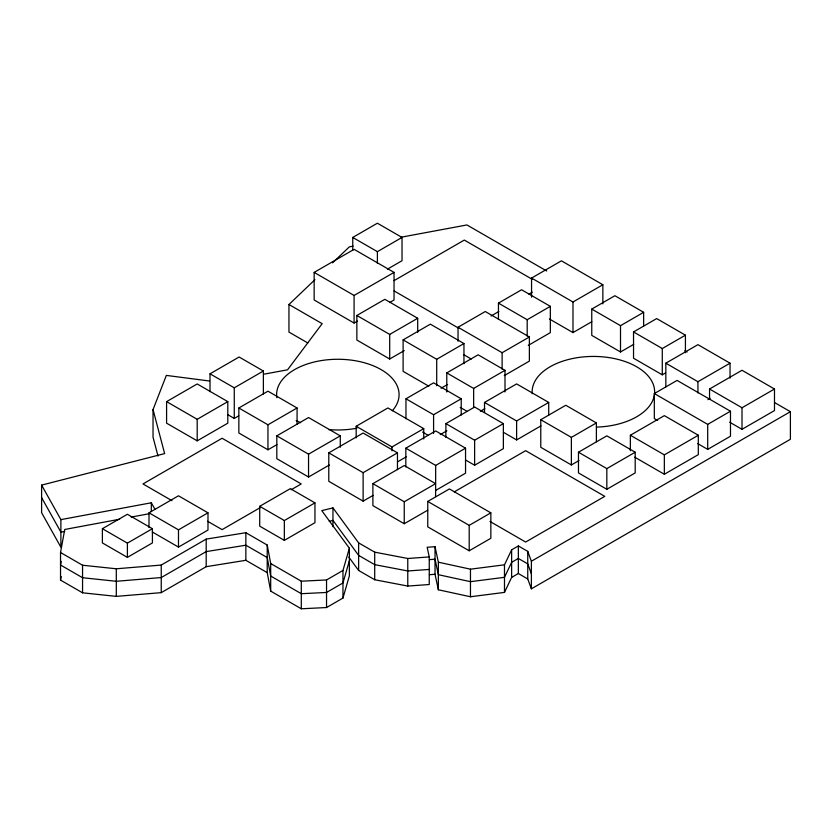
<?xml version="1.0" encoding="UTF-8"?>
<svg xmlns="http://www.w3.org/2000/svg" width="832" height="832" viewBox="0 0 832 832"><rect width="100%" height="100%" fill="white"/><g stroke="black" fill="none" stroke-linecap="round" stroke-linejoin="round"><path stroke-width="1.25" d="M348.816 557.086L358.634 570.461L374.702 579.738L407.774 586.061L429.25 584.522L429.25 556.941L407.774 558.48L374.702 552.157L358.634 542.88L332.956 507.894L321.776 510.63L349.378 548.226L349.378 575.806L342.961 598.062L326.539 607.537L301.298 608.785L270.691 591.115L267.218 572.634L245.856 560.3L206.19 566.686L161.242 592.644L116.303 596.378L82.555 592.81L60.528 580.091L60.528 552.51L64.74 529.474L119.642 519.241M61.194 561.371L60.528 565.011L82.555 577.72L116.303 581.287L161.242 577.554L206.19 551.606L245.856 545.21L267.218 557.544L270.691 576.025L301.298 593.705L326.539 592.457L342.961 582.972L349.378 560.726M60.528 580.091L61.194 576.462M342.961 598.062L342.961 570.471L349.378 548.226M158.007 456.04L153.036 437.185L153.036 409.604L166.338 375.409L209.487 381.004M429.25 556.941L427.18 547.269L435.032 546.707L435.032 574.298L438.36 589.784L470.465 596.762L504.483 592.394L504.483 564.814L511.628 549.827L518.346 545.948L527.748 551.377L531.388 561.236L531.388 588.817L790.4 439.286L790.4 411.694L774.675 402.615M504.483 592.394L511.628 577.408L511.628 549.827M307.778 342.95L288.954 332.082L288.954 304.502L314.954 279.677M332.602 262.829L349.326 246.865L353.111 246.158M352.758 250.37L352.758 237.442L377.395 223.215L402.033 237.442L402.033 260.707L387.473 269.121M357.427 321.121L354.089 323.034L314.153 299.978L314.153 272.397L354.089 249.34L394.035 272.397L394.035 299.978L389.594 302.546M352.758 237.442L377.395 251.659L402.033 237.442M210.007 391.674L210.007 373.818L239.117 357.011L263.38 371.02L263.38 393.973M166.587 401.627L197.194 383.958L227.802 401.627L227.802 423.176L197.194 440.846L166.587 423.176L166.587 401.627L197.194 419.297L227.802 401.627M314.153 272.397L354.089 295.454L394.035 272.397M394.077 280.613L464.298 240.074L532.282 279.323M404.258 350.605L389.698 359.008L356.855 340.038L356.855 315.474L384.852 299.312L417.695 318.271L417.695 332.498M210.007 373.818L234.27 387.826L263.38 371.02M276.921 444.631L267.956 449.8L238.846 432.994L238.846 407.992L267.956 391.186L297.076 407.992L297.076 424.237M227.656 414.606L234.27 418.434L238.742 415.844M356.855 315.474L389.698 334.433L417.695 318.271M428.865 386.225L403.114 371.353L403.114 339.893L430.362 324.158L463.954 343.554L463.954 363.688M238.846 407.992L267.956 424.798L297.076 407.992M531.554 297.201L531.554 278.065L561.423 260.832L602.857 284.752L602.857 303.878M102.388 528.705L127.4 514.27L152.412 528.705L152.412 542.922L127.4 557.367L102.388 542.922L102.388 528.705L127.4 543.14L152.412 528.705M498.451 319.394L498.451 303.118L521.591 289.765L550.337 306.353L550.337 332.644L528.289 345.374M458.037 341.234L458.037 327.257L485.285 311.522L529.37 336.981L529.37 361.119L504.306 375.586M329.337 465.015L308.547 477.017L276.817 458.692L276.817 435.854L308.547 417.539L340.278 435.854L340.278 447.273M149.001 527.602L149.001 512.824L178.485 495.799L207.979 512.824L207.979 530.067L178.485 547.092L152.277 531.96M491.046 316.004L498.846 311.49M528.934 294.122L532.282 292.188M403.114 339.893L436.706 359.289L463.954 343.554M498.451 303.118L527.186 319.717L550.337 306.353M446.774 391.997L446.774 372.913L478.13 354.806L505.003 370.323L505.003 391.955M356.179 437.902L356.179 426.265L387.91 407.95L423.738 428.636L423.738 438.984M276.817 435.854L308.547 454.168L340.278 435.854M531.554 278.065L572.988 301.995L602.857 284.752M149.001 512.824L178.485 529.849L207.979 512.824M405.964 418.756L405.964 398.798L433.586 382.845L461.209 398.798L461.209 415.012M458.037 327.257L502.122 352.716L529.37 336.981M373.1 495.373L363.126 501.134L328.786 481.302L328.786 452.858L363.126 433.035L397.467 452.858L397.467 469.664M441.064 388.232L447.606 384.457M633.724 344.334L620.506 351.967L591.76 335.379L591.76 309.078L614.9 295.724L643.646 312.312L643.646 326.092M259.709 506.314L290.326 488.644L314.954 502.871L314.954 522.694L284.346 540.363L259.709 526.146L259.709 506.314L284.346 520.541L314.954 502.871M260 507.759L222.102 529.63L207.615 521.269M291.21 489.736L301.236 483.943L222.102 438.256L142.979 483.943L171.954 500.677M60.528 552.51L82.555 565.23L116.303 568.786L161.242 565.063L206.19 539.105L245.856 532.719L267.218 545.043L270.691 563.534L270.691 591.115M446.774 372.913L473.647 388.43L505.003 370.323M549.474 319.02L572.988 332.592L591.791 321.734M405.964 398.798L433.586 414.742L461.209 398.798M356.179 426.265L392.007 446.95L423.738 428.636M445.89 437.382L445.89 423.634L474.625 407.035L503.37 423.634L503.37 448.625L474.625 465.223L465.785 460.117M484.515 412.547L484.515 402.438L516.62 383.906L548.714 402.438L548.714 415.074M328.786 452.858L363.126 472.68L397.467 452.858M405.829 466.929L405.829 448.178L435.687 430.934L465.546 448.178L465.546 473.179L435.687 490.422M591.76 309.078L620.506 325.676L643.646 312.312M480.366 411.268L484.848 408.678M440.222 434.626L446.846 430.799M397.478 461.895L406.234 456.841M665.59 372.913L662.282 374.826L633.537 358.228L633.537 331.937L656.687 318.583L685.422 335.171L685.422 352.706M372.892 483.652L404.248 465.546L435.604 483.652L404.248 501.758L372.892 483.652L372.892 505.638L404.248 523.734L427.762 510.162M445.89 423.634L474.625 440.222L503.37 423.634M435.604 496.579L435.687 465.421L465.546 448.178M484.515 402.438L516.62 420.971L548.714 402.438M633.537 331.937L662.282 348.535L685.422 335.171M578.989 460.564L571.376 464.963L540.769 447.294L540.769 419.713L565.781 405.267L596.388 422.937L596.388 441.75M503.339 432.266L516.62 439.93L540.966 425.87M665.839 386.89L665.839 363.189L697.934 344.656L730.038 363.189L730.038 378.154M427.762 501.426L449.415 488.935L490.849 512.855L490.849 538.283L469.196 550.784L427.762 526.864L427.762 501.426L469.196 525.356L490.849 512.855M454.303 491.858L525.637 450.674L604.77 496.361L525.637 542.048L489.975 521.456M540.769 419.713L571.376 437.382L596.388 422.937M270.691 563.534L301.298 581.204L326.539 579.956L342.961 570.471M657.665 420.482L654.326 418.558L654.326 393.557L677.092 380.411L730.475 411.226L730.475 436.228L707.699 449.374L697.694 443.591M665.839 363.189L697.934 381.722L730.038 363.189M578.469 452.223L606.83 435.843L635.201 452.223L635.201 472.909L606.83 489.289L578.469 472.909L578.469 452.223L606.83 468.603L635.201 452.223M709.54 399.162L709.54 389.022L742.009 370.271L774.488 389.022L774.488 410.571L742.009 429.322L729.695 422.209M630.365 450.767L630.365 435.25L664.342 415.646L698.308 435.25L698.308 454.646L664.342 474.261L634.754 457.184M707.897 399.672L710.112 398.393M654.326 393.557L707.699 424.372L730.475 411.226M709.54 389.022L742.009 407.763L774.488 389.022M630.365 435.25L664.342 454.865L698.308 435.25M531.388 561.236L790.4 411.694M511.628 577.408L518.346 573.529L527.748 578.958L531.388 588.817M41.6 485.108L60.892 519.626L60.892 547.206L41.6 512.699L41.6 485.108L164.642 453.596L153.036 409.604M329.233 521.3L332.956 520.385L358.634 555.381L374.702 564.647L407.774 570.97L429.25 569.442M401.17 237.203L466.939 224.952L546.676 270.982M60.892 519.626L151.32 502.778L154.887 509.153M131.134 517.098L149.011 513.77M64.719 531.409L60.892 532.126L41.6 497.609M263.65 374.223L287.539 369.824L322.171 323.679L288.954 304.502M435.032 546.707L438.36 562.193L470.465 569.182L504.483 564.814M429.416 559.614L435.032 559.208L438.36 574.694L470.465 581.672L504.483 577.314L511.628 562.328L518.346 558.449L527.748 563.878L531.388 573.737M429.416 574.694L435.032 574.298M684.83 350.74L687.076 352.04M394.077 290.909L458.723 328.224M463.549 354.578L471.255 359.029M460.21 407.389L466.929 411.268M422.542 432.068L428.064 435.261M405.829 448.178L435.687 465.421M742.009 407.763L742.009 429.322M707.699 424.372L707.699 449.374M697.934 381.722L697.934 392.954M664.342 454.865L664.342 474.261M662.282 348.535L662.282 374.826M620.506 325.676L620.506 351.967M606.83 468.603L606.83 489.289M572.988 301.995L572.988 332.592M571.376 437.382L571.376 464.963M527.748 551.377L527.748 578.958M527.186 319.717L527.186 335.993M518.346 545.948L518.346 573.529M516.62 420.971L516.62 439.93M502.122 352.716L502.122 369.221M474.625 440.222L474.625 465.223M473.647 388.43L473.647 407.514M470.465 569.182L470.465 596.762M469.196 525.356L469.196 550.784M438.36 562.193L438.36 589.784M436.706 359.289L436.706 385.715M433.586 414.742L433.586 433.462M407.774 558.48L407.774 586.061M404.248 501.758L404.248 523.734M392.007 446.95L392.007 450.83M389.698 334.433L389.698 359.008M377.395 251.659L377.395 263.297M374.702 552.157L374.702 579.738M363.126 472.68L363.126 501.134M358.634 542.88L358.634 570.461M354.089 295.454L354.089 323.034M332.956 507.894L332.956 526.677M326.539 579.956L326.539 607.537M308.547 454.168L308.547 477.017M301.298 581.204L301.298 608.785M284.346 520.541L284.346 540.363M267.956 424.798L267.956 449.8M267.218 545.043L267.218 572.634M245.856 532.719L245.856 560.3M234.27 387.826L234.27 418.434M206.19 539.105L206.19 566.686M197.194 419.297L197.194 440.846M178.485 529.849L178.485 547.092M161.242 565.063L161.242 592.644M151.32 502.778L151.32 511.524M127.4 543.14L127.4 557.367M116.303 568.786L116.303 596.378M82.555 565.23L82.555 592.81M532.241 393.723A61.235 35.35 0 0 1 590.138 356.481A61.235 35.35 0 0 1 654.545 389.979A61.235 35.35 0 0 1 596.43 427.097M276.848 397.706A61.235 35.35 0 0 1 349.669 359.934A61.235 35.35 0 0 1 392.267 410.821M356.907 428.22A61.235 35.35 0 0 1 328.598 429.562M300.643 422.698A61.235 35.35 0 0 1 296.171 420.524"/></g></svg>
